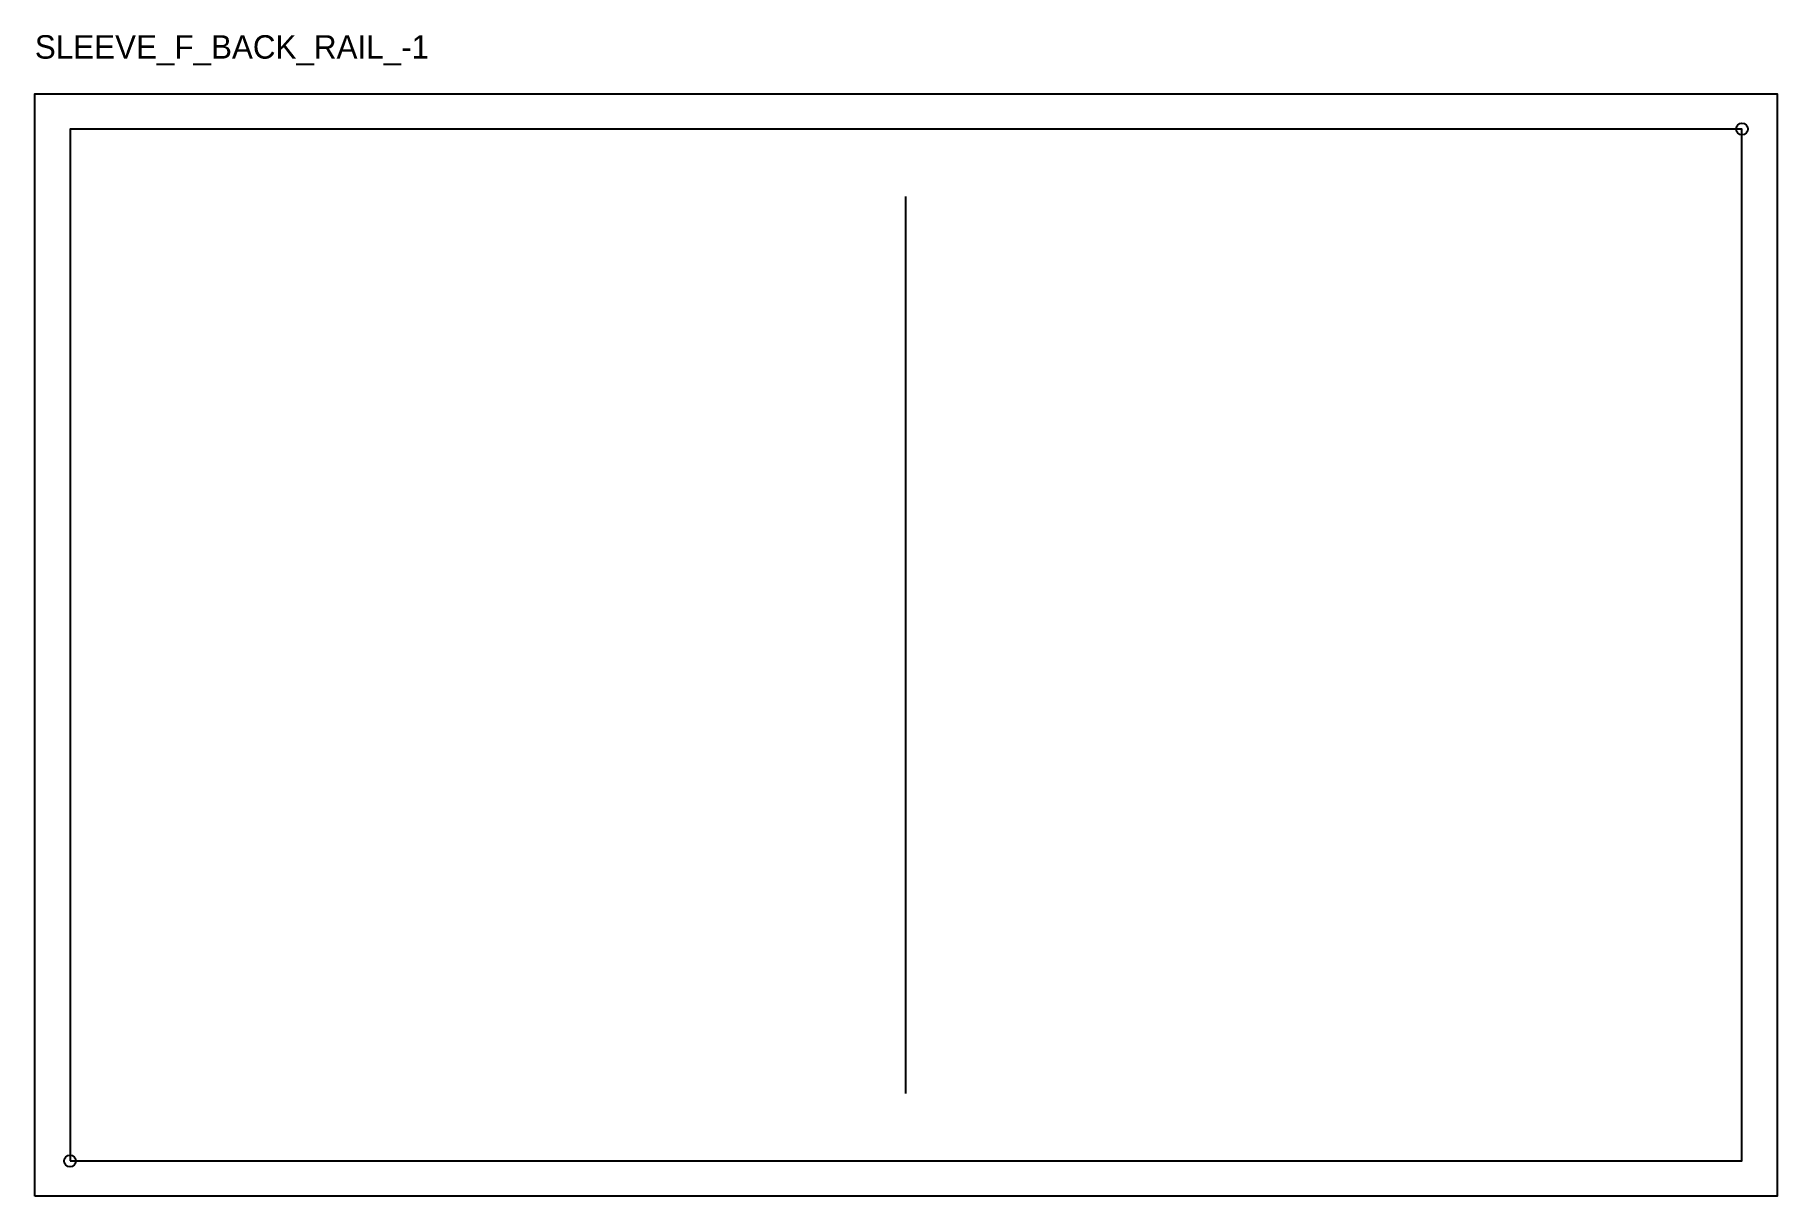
# Model space of a CAD drawing. Header units: millimetres. Extents: x -12 to 582, y -12 to 384.
import ezdxf

# ---------------------------------------------------------------- set-up
doc = ezdxf.new("R2010")
doc.units = ezdxf.units.MM
for name, color, linetype in [('CUT', 1, 'Continuous'), ('GRAIN', 3, 'Continuous'), ('NOTCH', 2, 'Continuous'), ('SEAM', 5, 'Continuous'), ('TEXT', 7, 'Continuous')]:
    doc.layers.add(name, color=color, linetype=linetype)

msp = doc.modelspace()

# ---------------------------------------------------------------- linework, layer by layer
at = {"layer": 'CUT'}
msp.add_lwpolyline([(-12, -12), (-12, 363.86), (582, 363.86), (582, -12)], close=True, dxfattribs=at)
at = {"layer": 'GRAIN'}
msp.add_line((285, 23), (285, 328.86), dxfattribs=at)
at = {"layer": 'NOTCH'}
for centre in [(570, 351.86), (0, 0)]:
    msp.add_circle(centre, 2, dxfattribs=at)
at = {"layer": 'SEAM'}
msp.add_lwpolyline([(0, 0), (570, 0), (570, 351.86), (0, 351.86)], close=True, dxfattribs=at)

# ---------------------------------------------------------------- texts
at = {"layer": 'TEXT'}
msp.add_text('SLEEVE_F_BACK_RAIL_-1', height=8, dxfattribs=at).set_placement((-12, 375.86))

doc.saveas('drawing.dxf')
